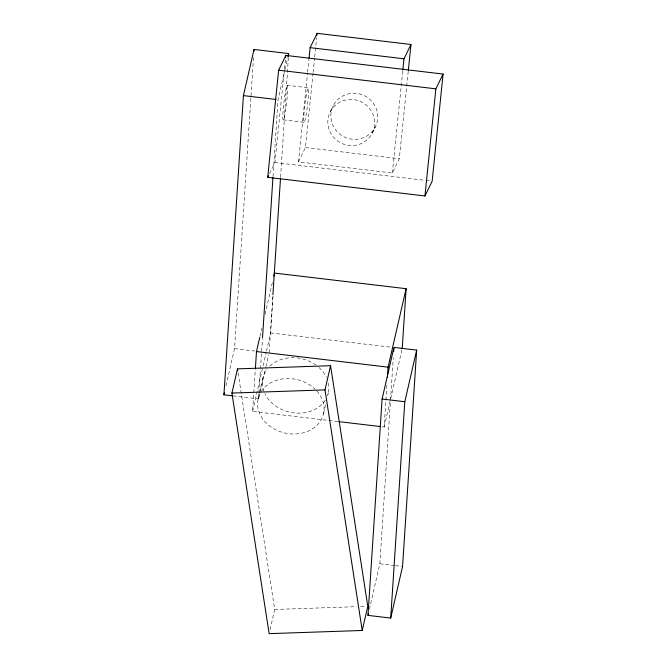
<?xml version="1.0" encoding="UTF-8"?>
<svg xmlns="http://www.w3.org/2000/svg" width="667" height="667" viewBox="0 0 667 667"><rect width="100%" height="100%" fill="white"/><g stroke="black" fill="none" stroke-linecap="round" stroke-linejoin="round"><path stroke-width="0.5" stroke-dasharray="3.33 2.5" d="M225.996 385.768L234.534 348.649L253.627 55.694M337.911 421.519L252.593 411.397L253.735 393.855M253.802 392.821L255.353 369.084M233.083 395.881L258.521 398.899L258.854 393.705M258.921 392.671L260.413 369.81M260.48 368.776L262.448 338.644M273.011 176.588L278.014 99.716L284.709 70.619M269.135 352.751L272.853 295.614M280.574 177.189L288.361 57.721M266.466 351.042L270.635 332.933L273.12 294.747M382.116 426.763L384.175 427.013L385.851 401.209M385.918 400.183L387.06 382.633M369.376 609.313L379.848 563.782L390.437 401.251M390.512 400.217L393.272 357.77M269.518 173.612L274.921 162.523L284.375 69.818M284.484 68.793L285.426 59.521M408.237 71.244L399.316 158.704L392.338 173.003L298.483 161.864L307.512 73.378M307.612 72.344L308.979 58.971M298.483 161.864L305.461 147.565L313.015 73.478M313.123 72.453L314.591 58.046M314.691 57.02L316.692 37.469M392.338 173.003L402.726 71.136M284.942 69.618L287.71 57.579M259.963 336.451L261.814 328.406M265.049 314.324L272.686 281.124M252.593 411.397L266.241 352.043M258.146 398.824L259.288 393.855M259.521 392.863L262.948 377.956M258.521 398.899L260.13 391.879M260.363 390.879L265.666 367.8M265.9 366.8L268.668 354.761M270.068 629.615L274.704 609.463L241.454 394.581M323.537 413.765L326.046 402.835M327.647 395.881L328.331 392.896M384.175 427.013L401.984 349.55M330.24 111.889L333.275 105.669M372.269 133.15A23.553 22.945 26 0 0 349.733 99.483A23.553 22.945 26 0 0 331.766 134.934A23.553 22.945 26 0 0 372.269 133.15L375.313 126.922A23.553 22.945 26 0 0 352.768 93.255A23.553 22.945 26 0 0 334.801 128.706A23.553 22.945 26 0 0 375.313 126.922M274.704 609.463L356.403 606.678M360.547 606.536L365.716 606.361M287.31 85.284A17.4 1.317 -83.2 0 1 285.334 111.497A17.4 1.317 -83.2 0 1 283.1 110.914A17.4 1.317 -83.2 0 1 287.31 85.284L308.246 87.769A17.4 1.317 -83.2 0 1 306.27 113.982A17.4 1.317 -83.2 0 1 304.035 113.398A17.4 1.317 -83.2 0 1 308.246 87.769M283.183 119.852L304.119 122.336M305.461 147.565L399.316 158.704M274.921 162.523L424.912 180.323M425.946 180.449L430.082 180.94M270.635 332.933L390.904 347.207M234.534 348.649L254.886 351.059M379.848 563.782L394.305 565.491M395.339 565.616L401.534 566.35M238.119 372.995L241.296 393.555M325.296 400.125A33.533 27.397 12.9 0 1 294.272 412.931A33.533 27.397 12.9 0 1 264.849 393.58M264.032 391.671A33.533 27.397 12.9 0 1 267.133 369.093M269.86 366.066A33.533 27.397 12.9 0 1 316.033 365.107M319.001 367.492A33.533 27.397 12.9 0 1 326.438 377.272M328.397 383.091A33.533 27.397 12.9 0 1 327.814 394.789M316.85 390.995A33.533 27.397 12.9 0 1 315.591 426.572A33.533 27.397 12.9 0 1 273.045 428.314A33.533 27.397 12.9 0 1 260.188 393.313M261.189 391.596A33.533 27.397 12.9 0 1 315.308 389.386"/><path stroke-width="1" d="M232.058 395.764L223.92 394.797L243.422 95.606L254.035 49.458L288.628 53.568L288.427 56.678M253.894 51.534L254.035 49.458M255.419 368.059L256.495 351.542L259.73 337.46M262.515 337.61L272.936 177.63M272.92 294.581L280.507 178.222M367.984 615.383L382.083 399.016L393.947 347.415L416.675 350.117L402.568 566.475L390.704 618.076L367.984 615.383L368.451 613.357M387.402 377.48L388.069 367.158L406.111 288.694L274.537 273.078L273.845 276.096M393.68 351.559L393.88 348.449M402.218 348.549L406.111 288.694M390.704 618.076L404.802 401.717L416.675 350.117M267.717 177.314L278.639 70.185L285.851 55.403L443.08 74.062L432.158 181.182L424.946 195.965L267.717 177.314L268.618 175.463M285.643 57.462L285.851 55.403M309.079 57.946L310.13 47.649L317.108 33.35L410.964 44.489L408.337 70.21M316.9 35.409L317.108 33.35M402.835 70.11L403.985 58.788L410.964 44.489M424.946 195.965L435.868 88.844L443.08 74.062M287.936 56.57L288.628 53.568M223.92 394.797L224.379 392.788M231.916 393.071L237.485 368.884L330.565 365.708L367.784 606.286L362.223 630.473L269.135 633.65L231.916 393.071L325.004 389.895L330.565 365.708M310.13 47.649L403.985 58.788M278.639 70.185L435.868 88.844M243.422 95.606L275.98 99.475M256.495 351.542L388.069 367.158M382.083 399.016L404.802 401.717M338.944 421.644L380.057 426.521M325.004 389.895L362.223 630.473M237.485 368.884L237.802 370.935"/></g></svg>
